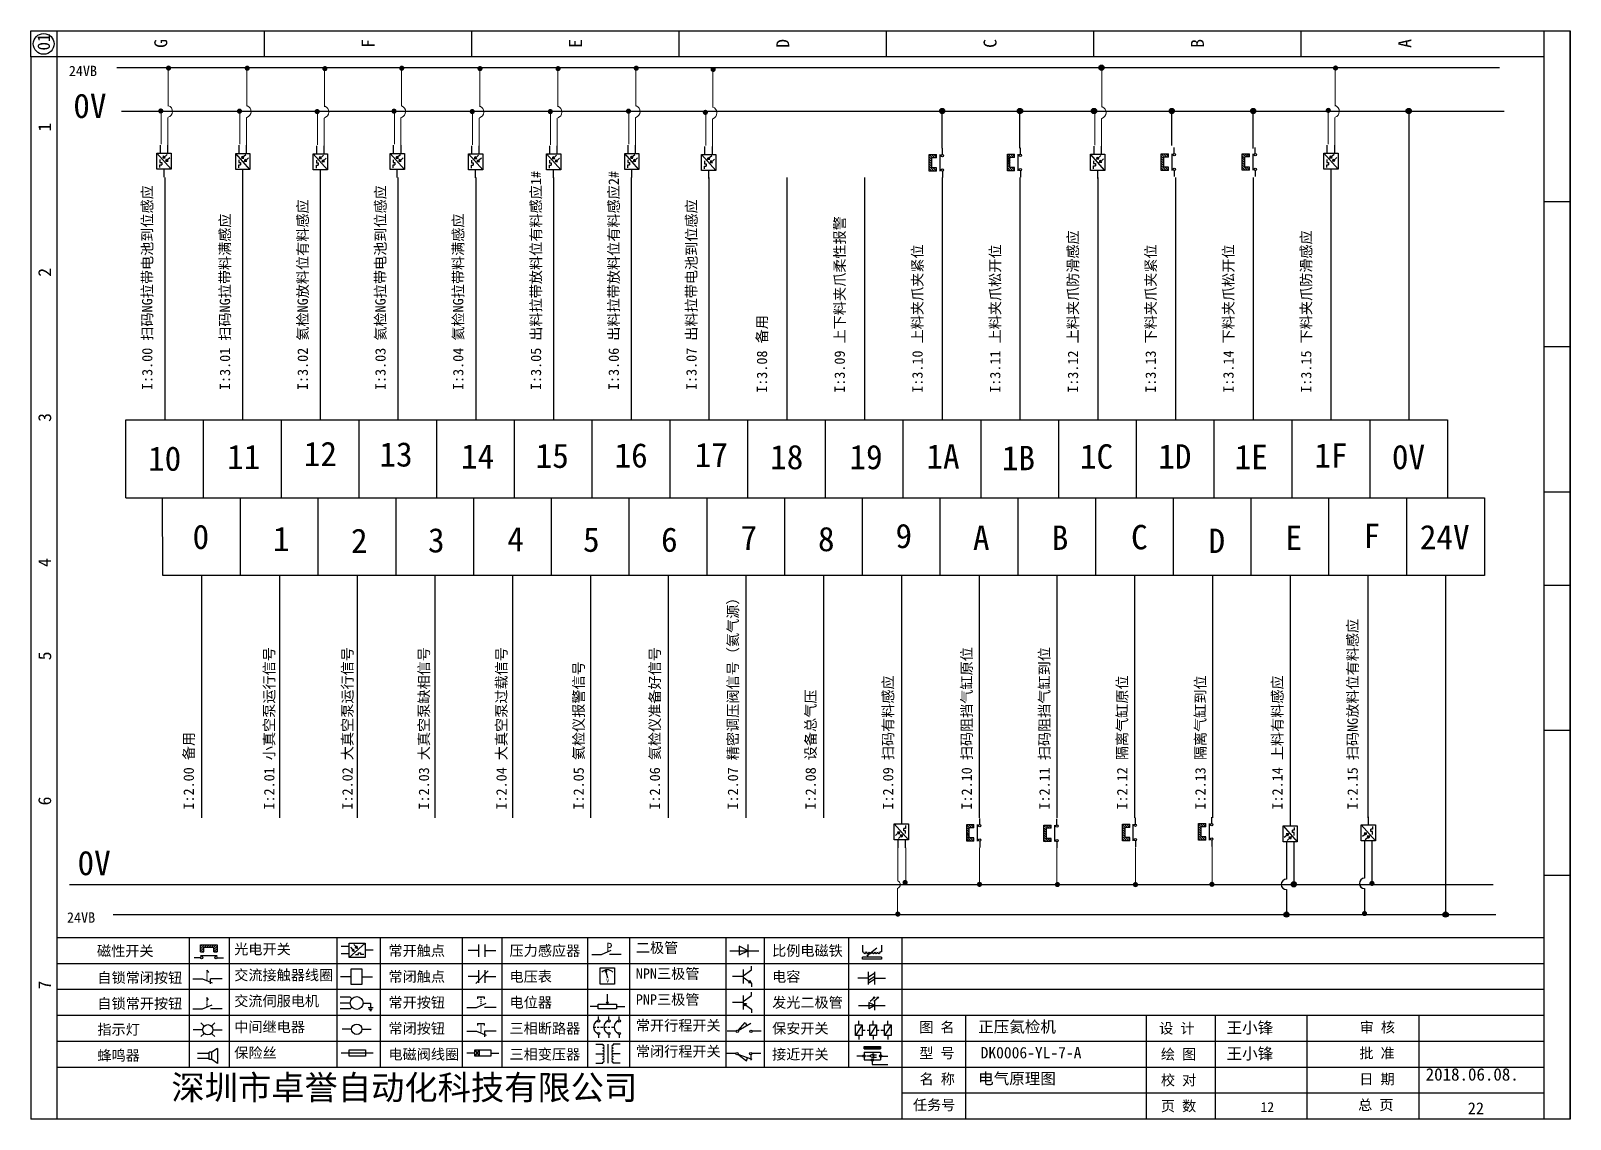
# Model space of a CAD drawing. Header units: millimetres. Extents: x 946 to 4507, y -1073 to 3239.
# Drawn here: x 1604 to 1901, y -208.3 to 1.7 of the extents above; entities that cross this region are included whole.
import ezdxf

# ---------------------------------------------------------------- set-up
doc = ezdxf.new("R2010")
doc.units = ezdxf.units.MM
doc.layers.add('1', color=3, linetype='Continuous', lineweight=20)
doc.layers.add('MISC', color=2, linetype='Continuous')
doc.styles.get("Standard").update_dxf_attribs({"font": ''})
doc.styles.add('样式 0', font='')
doc.styles.add('汉字', font='')
doc.styles.get('Standard').set_extended_font_data('SimSun')
doc.styles.get('样式 0').set_extended_font_data('KaiTi_GB2312')
doc.styles.get('汉字').set_extended_font_data('新宋体')

# ---------------------------------------------------------------- blocks, each defined once
blk = doc.blocks.new('磁性开关')
at = {"linetype": 'ByBlock'}
h = blk.add_hatch(dxfattribs=at)
h.set_pattern_fill('ANSI31', color=256, scale=0.1, style=0)
h.paths.add_polyline_path([(-1907.69, -775.29), (-1910.88, -775.29), (-1910.88, -776.69), (-1910.25, -776.69), (-1910.25, -775.79), (-1908.31, -775.79), (-1908.31, -776.69), (-1907.69, -776.69)])
for p, q in [((-1910.91, -777.81), (-1912.09, -777.81)), ((-1910.88, -776.69), (-1910.88, -775.29)), ((-1910.88, -775.29), (-1907.69, -775.29)), ((-1910.88, -776.69), (-1910.25, -776.69)), ((-1910.88, -777.39), (-1907.69, -777.39)), ((-1910.25, -776.69), (-1910.25, -775.79)), ((-1910.25, -775.79), (-1908.31, -775.79)), ((-1908.31, -776.69), (-1908.31, -775.79)), ((-1908.31, -776.69), (-1907.69, -776.69)), ((-1907.69, -775.29), (-1907.69, -776.69)), ((-1907.66, -777.81), (-1906.48, -777.81))]:
    blk.add_line(p, q, dxfattribs=at)
for centre in [(-1910.68, -777.81), (-1907.88, -777.81)]:
    blk.add_circle(centre, 0.225, dxfattribs=at)
blk = doc.blocks.new('*U206')
at = {"linetype": 'ByBlock'}
for p, q in [((-1909.23, -780.45), (-1909.23, -780.67)), ((-1909.23, -780.45), (-1908.92, -780.84)), ((-1909.23, -780.84), (-1909.23, -781.05)), ((-1911.92, -782.07), (-1910.06, -782.07)), ((-1910.06, -782.07), (-1908.18, -782.88)), ((-1909.23, -781.23), (-1909.23, -781.44)), ((-1909.23, -781.61), (-1909.23, -781.83)), ((-1909.23, -782), (-1909.23, -782.21)), ((-1909.23, -782.38), (-1909.23, -782.43)), ((-1908.52, -783.07), (-1908.52, -782.07)), ((-1906.25, -782.07), (-1908.52, -782.07))]:
    blk.add_line(p, q, dxfattribs=at)
blk = doc.blocks.new('*U207')
at = {"linetype": 'ByBlock'}
for p, q in [((-1911.92, -792.89), (-1910.06, -792.89)), ((-1910.06, -792.89), (-1908.18, -792.08)), ((-1908.88, -791.17), (-1909.23, -790.71)), ((-1909.23, -790.71), (-1909.23, -790.92)), ((-1909.23, -791.09), (-1909.23, -791.31)), ((-1909.23, -791.48), (-1909.23, -791.69)), ((-1909.23, -791.86), (-1909.23, -792.08)), ((-1909.23, -792.25), (-1909.23, -792.47)), ((-1906.25, -792.89), (-1908.52, -792.89))]:
    blk.add_line(p, q, dxfattribs=at)
blk = doc.blocks.new('蜂鸣器')
at = {"linetype": 'ByBlock'}
for p, q in [((-1907.17, -795.53), (-1908.25, -796.26)), ((-1907.17, -795.53), (-1907.17, -798.41)), ((-1908.8, -796.48), (-1911.01, -796.48)), ((-1908.8, -797.46), (-1911.01, -797.46)), ((-1908.25, -796.26), (-1908.8, -796.26)), ((-1908.8, -797.68), (-1908.8, -796.26)), ((-1908.25, -797.68), (-1908.8, -797.68)), ((-1908.25, -797.68), (-1908.25, -796.26)), ((-1907.17, -798.41), (-1908.25, -797.68))]:
    blk.add_line(p, q, dxfattribs=at)
blk = doc.blocks.new('指示灯')
at = {"linetype": 'ByBlock'}
for p, q in [((-1854.25, -776.92), (-1856.06, -776.92)), ((-1854.62, -775.59), (-1853.97, -776.23)), ((-1854.62, -778.25), (-1853.97, -777.61)), ((-1851.9, -775.59), (-1852.54, -776.23)), ((-1851.9, -778.25), (-1852.54, -777.61)), ((-1852.26, -776.92), (-1850.45, -776.92))]:
    blk.add_line(p, q, dxfattribs=at)
blk.add_circle((-1853.26, -776.92), 0.992, dxfattribs=at)
blk = doc.blocks.new('光电开关')
at = {"linetype": 'ByBlock'}
h = blk.add_hatch(dxfattribs=at)
h.set_pattern_fill('ANSI31', color=256, scale=0.01, style=0)
h.set_pattern_definition([(45, (0.172267, 0), (-0.0224506403, 0.0224506403), [])])
h.paths.add_polyline_path([(-1882.44, -776.34), (-1882.5, -775.91), (-1882.68, -776.07)])
h.paths.add_polyline_path([(-1882.44, -776.34), (-1882.68, -776.07), (-1882.86, -776.23)])
h.paths.add_polyline_path([(-1883.11, -776.45), (-1883.29, -776.61), (-1883.05, -776.88)])
h.paths.add_polyline_path([(-1883.29, -776.61), (-1883.47, -776.77), (-1883.05, -776.88)])
for p, q in [((-1884.01, -775.96), (-1885.56, -775.96)), ((-1884.01, -777.39), (-1885.56, -777.39)), ((-1880.91, -775.3), (-1884.01, -778.05)), ((-1883.75, -776.09), (-1883.05, -776.88)), ((-1883.11, -776.45), (-1883.47, -776.77)), ((-1883.05, -776.88), (-1883.47, -776.77)), ((-1883.14, -775.55), (-1882.44, -776.34)), ((-1883.05, -776.88), (-1883.11, -776.45)), ((-1882.5, -775.91), (-1882.86, -776.23)), ((-1882.44, -776.34), (-1882.86, -776.23)), ((-1882.78, -777.47), (-1882.23, -777.47)), ((-1882.44, -776.34), (-1882.5, -775.91)), ((-1882.23, -777.47), (-1882.23, -777.14)), ((-1882.23, -777.14), (-1881.78, -777.14)), ((-1881.78, -777.47), (-1881.78, -777.14)), ((-1881.23, -777.47), (-1881.78, -777.47)), ((-1879.37, -776.67), (-1880.91, -776.67))]:
    blk.add_line(p, q, dxfattribs=at)
blk.add_lwpolyline([(-1884.01, -775.3), (-1880.91, -775.3), (-1880.91, -778.05), (-1884.01, -778.05)], close=True, dxfattribs=at)
blk = doc.blocks.new('交流接触器线圈')
at = {"linetype": 'ByBlock'}
for p, q in [((-1880.82, -781.77), (-1882.87, -781.77)), ((-1878.72, -781.77), (-1876.67, -781.77))]:
    blk.add_line(p, q, dxfattribs=at)
blk.add_lwpolyline([(-1880.82, -780.28), (-1878.72, -780.28), (-1878.72, -783.26), (-1880.82, -783.26)], close=True, dxfattribs=at)
blk = doc.blocks.new('交流伺服电机')
at = {"linetype": 'ByBlock'}
for p, q in [((-1880.97, -785.75), (-1882.94, -785.75)), ((-1880.97, -786.85), (-1882.94, -786.85)), ((-1880.97, -785.75), (-1880.65, -786.03)), ((-1878.49, -786.85), (-1877.07, -786.85)), ((-1877.07, -786.85), (-1877.07, -787.72)), ((-1880.97, -787.94), (-1882.94, -787.94)), ((-1880.97, -787.94), (-1880.65, -787.67)), ((-1877.54, -787.72), (-1876.59, -787.72)), ((-1877.38, -788.01), (-1876.75, -788.01)), ((-1877.23, -788.29), (-1876.9, -788.29))]:
    blk.add_line(p, q, dxfattribs=at)
blk.add_circle((-1879.73, -786.85), 1.24, dxfattribs=at)
blk = doc.blocks.new('中间继电器')
at = {"linetype": 'ByBlock'}
for p, q in [((-1880.72, -791.92), (-1882.54, -791.92)), ((-1878.74, -791.92), (-1876.92, -791.92))]:
    blk.add_line(p, q, dxfattribs=at)
blk.add_circle((-1879.73, -791.92), 0.992, dxfattribs=at)
blk = doc.blocks.new('保险丝')
at = {"linetype": 'ByBlock'}
blk.add_line((-1882.72, -796.49), (-1876.55, -796.49), dxfattribs=at)
blk.add_lwpolyline([(-1881.2, -795.86), (-1878.06, -795.86), (-1878.06, -797.12), (-1881.2, -797.12)], close=True, dxfattribs=at)
blk = doc.blocks.new('常开按钮')
at = {"linetype": 'ByBlock'}
for p, q in [((-1910.06, -787.73), (-1908.18, -786.93)), ((-1909.9, -785.68), (-1908.56, -785.68)), ((-1909.9, -785.68), (-1909.9, -786.07)), ((-1909.23, -785.68), (-1909.23, -785.89)), ((-1909.23, -786.06), (-1909.23, -786.28)), ((-1909.23, -786.45), (-1909.23, -786.67)), ((-1909.23, -786.84), (-1909.23, -787.05)), ((-1908.56, -785.68), (-1908.56, -786.07)), ((-1911.92, -787.73), (-1910.06, -787.73)), ((-1909.23, -787.22), (-1909.23, -787.38)), ((-1906.25, -787.73), (-1908.52, -787.73))]:
    blk.add_line(p, q, dxfattribs=at)
blk = doc.blocks.new('常开触点')
at = {"linetype": 'ByBlock'}
for p, q in [((-1853.82, -782.99), (-1853.82, -780.56)), ((-1852.6, -782.99), (-1852.6, -780.56)), ((-1853.82, -781.77), (-1855.88, -781.77)), ((-1852.6, -781.77), (-1850.55, -781.77))]:
    blk.add_line(p, q, dxfattribs=at)
blk = doc.blocks.new('常闭触点')
at = {"linetype": 'ByBlock'}
for p, q in [((-1853.82, -786.77), (-1855.88, -786.77)), ((-1852.01, -785.66), (-1854.43, -788.1)), ((-1853.82, -787.99), (-1853.82, -785.56)), ((-1852.6, -787.99), (-1852.6, -785.56)), ((-1852.6, -786.77), (-1850.55, -786.77))]:
    blk.add_line(p, q, dxfattribs=at)
blk = doc.blocks.new('常闭按钮')
at = {"linetype": 'ByBlock'}
for p, q in [((-1856.13, -792.28), (-1854.28, -792.28)), ((-1854.28, -792.28), (-1852.4, -793.09)), ((-1854.11, -790.83), (-1852.77, -790.83)), ((-1854.11, -790.83), (-1854.11, -791.22)), ((-1853.44, -790.83), (-1853.44, -791.04)), ((-1853.44, -791.21), (-1853.44, -791.43)), ((-1853.44, -791.6), (-1853.44, -791.82)), ((-1853.44, -791.99), (-1853.44, -792.2)), ((-1853.44, -792.37), (-1853.44, -792.53)), ((-1852.77, -790.83), (-1852.77, -791.22)), ((-1850.47, -792.28), (-1852.73, -792.28)), ((-1852.73, -792.28), (-1852.73, -793.43))]:
    blk.add_line(p, q, dxfattribs=at)
blk = doc.blocks.new('电磁阀线圈')
at = {"linetype": 'ByBlock'}
for p, q in [((-1854.61, -795.92), (-1853.75, -797.16)), ((-1853.75, -795.92), (-1854.61, -797.16)), ((-1853.75, -795.92), (-1853.75, -797.16)), ((-1854.61, -796.54), (-1856.17, -796.54)), ((-1851.53, -796.54), (-1849.97, -796.54))]:
    blk.add_line(p, q, dxfattribs=at)
blk.add_lwpolyline([(-1854.61, -795.92), (-1851.53, -795.92), (-1851.53, -797.16), (-1854.61, -797.16)], close=True, dxfattribs=at)
blk = doc.blocks.new('电压表')
at = {"linetype": 'ByBlock'}
for p, q in [((-1814.84, -780.75), (-1814.91, -781.13)), ((-1814.6, -781.05), (-1814.91, -781.13)), ((-1814.84, -780.75), (-1814.46, -782.26)), ((-1814.84, -780.75), (-1814.6, -781.05))]:
    blk.add_line(p, q, dxfattribs=at)
blk.add_lwpolyline([(-1815.84, -780.34), (-1813.07, -780.34), (-1813.07, -783.49), (-1815.84, -783.49)], close=True, dxfattribs=at)
blk.add_arc((-1814.46, -782.26), 1.56, 46.8313, 133.1687, dxfattribs=at)
at = {"linetype": 'ByBlock', "insert": (-1814.7, -782.39), "char_height": 0.75, "width": 0.6768, "attachment_point": 1}
blk.add_mtext('V', dxfattribs=at)
blk = doc.blocks.new('电位器')
at = {"linetype": 'ByBlock'}
for p, q in [((-1814.45, -787.3), (-1814.62, -786.96)), ((-1814.62, -786.96), (-1814.27, -786.96)), ((-1814.45, -787.3), (-1814.45, -785.39)), ((-1814.45, -787.3), (-1814.27, -786.96)), ((-1816.21, -787.75), (-1817.79, -787.75)), ((-1812.68, -787.75), (-1811.1, -787.75))]:
    blk.add_line(p, q, dxfattribs=at)
blk.add_lwpolyline([(-1816.21, -787.3), (-1812.68, -787.3), (-1812.68, -788.2), (-1816.21, -788.2)], close=True, dxfattribs=at)
blk = doc.blocks.new('三相断路器')
at = {"linetype": 'ByBlock'}
for p, q in [((-1816.17, -790.33), (-1816.17, -789.7)), ((-1814.17, -790.33), (-1814.17, -789.7)), ((-1812.18, -790.33), (-1812.18, -789.7)), ((-1817.14, -791.74), (-1816.72, -791.74)), ((-1816.45, -791.74), (-1816.03, -791.74)), ((-1815.76, -791.74), (-1815.34, -791.74)), ((-1815.07, -791.74), (-1814.65, -791.74)), ((-1814.38, -791.74), (-1813.96, -791.74)), ((-1813.69, -791.74), (-1813.27, -791.74)), ((-1816.17, -793.19), (-1816.17, -793.83)), ((-1814.17, -793.19), (-1814.17, -793.83)), ((-1812.18, -793.19), (-1812.18, -793.83))]:
    blk.add_line(p, q, dxfattribs=at)
for centre in [(-1816.17, -790.55), (-1816.17, -792.98), (-1814.17, -790.55), (-1814.17, -792.98), (-1812.18, -790.55), (-1812.18, -792.98)]:
    blk.add_circle(centre, 0.219, dxfattribs=at)
for centre in [(-1815.81, -791.74), (-1813.82, -791.74), (-1811.83, -791.74)]:
    blk.add_arc(centre, 1.32, 115.5791, 244.4209, dxfattribs=at)
blk = doc.blocks.new('三相变压器')
at = {"linetype": 'ByBlock'}
for p, q in [((-1816.69, -795.03), (-1815.37, -795.03)), ((-1815.37, -795.03), (-1815.37, -795.24)), ((-1814.34, -798.7), (-1814.34, -795.04)), ((-1812, -795.03), (-1813.32, -795.03)), ((-1813.32, -795.03), (-1813.32, -795.24)), ((-1816.69, -796.87), (-1815.37, -796.87)), ((-1816.69, -798.71), (-1815.37, -798.71)), ((-1815.37, -798.71), (-1815.37, -798.5)), ((-1812, -796.87), (-1813.32, -796.87)), ((-1813.32, -798.71), (-1813.32, -798.5)), ((-1812, -798.71), (-1813.32, -798.71))]:
    blk.add_line(p, q, dxfattribs=at)
for centre, start, end in [((-1815.37, -795.51), 270, 90), ((-1815.37, -796.06), 270, 90), ((-1813.32, -795.51), 90, 270), ((-1813.32, -796.06), 90, 270), ((-1815.37, -796.6), 270, 90), ((-1815.37, -797.14), 270, 90), ((-1815.37, -797.68), 270, 90), ((-1815.37, -798.23), 270, 90), ((-1813.32, -796.6), 90, 270), ((-1813.32, -797.14), 90, 270), ((-1813.32, -797.68), 90, 270), ((-1813.32, -798.23), 90, 270)]:
    blk.add_arc(centre, 0.271, start, end, dxfattribs=at)
blk = doc.blocks.new('压力感应器')
at = {"linetype": 'ByBlock'}
for p, q in [((-1817.44, -777.73), (-1815.59, -777.73)), ((-1815.59, -777.73), (-1813.71, -776.93)), ((-1811.78, -777.73), (-1814.05, -777.73))]:
    blk.add_line(p, q, dxfattribs=at)
at = {"linetype": 'ByBlock', "insert": (-1814.65, -775.48), "char_height": 1.68, "width": 1.2242, "attachment_point": 1}
blk.add_mtext('{\\fNSimSun|b0|i0|c134|p49;P}', dxfattribs=at)
blk = doc.blocks.new('二极管')
at = {"linetype": 'ByBlock'}
for p, q in [((-1787.52, -776.77), (-1781.92, -776.77)), ((-1783.97, -776.77), (-1785.69, -775.9)), ((-1785.69, -775.9), (-1785.69, -777.65)), ((-1783.97, -776.77), (-1785.69, -777.65)), ((-1783.97, -777.99), (-1783.97, -775.56))]:
    blk.add_line(p, q, dxfattribs=at)
blk = doc.blocks.new('NPN三极管')
at = {"linetype": 'ByBlock'}
for p, q in [((-1785.73, -780.61), (-1785.73, -783.32)), ((-1785.73, -781.82), (-1784.15, -780.66)), ((-1784.15, -780.66), (-1784.15, -779.98)), ((-1785.73, -781.97), (-1787.81, -781.97)), ((-1785.73, -782.11), (-1784.15, -783.27)), ((-1784.41, -782.73), (-1784.74, -783.18)), ((-1784.15, -783.27), (-1784.74, -783.18)), ((-1784.15, -783.27), (-1784.41, -782.73)), ((-1784.15, -783.27), (-1784.15, -783.96))]:
    blk.add_line(p, q, dxfattribs=at)
blk = doc.blocks.new('PNP三极管')
at = {"linetype": 'ByBlock'}
for p, q in [((-1784.9, -786.74), (-1786.98, -786.74)), ((-1784.9, -785.38), (-1784.9, -788.09)), ((-1784.9, -786.59), (-1783.32, -785.43)), ((-1784.9, -786.88), (-1783.32, -788.04)), ((-1784.9, -786.88), (-1784.31, -786.97)), ((-1784.9, -786.88), (-1784.64, -787.42)), ((-1784.31, -786.97), (-1784.64, -787.42)), ((-1783.32, -785.43), (-1783.32, -784.75)), ((-1783.32, -788.04), (-1783.32, -788.73))]:
    blk.add_line(p, q, dxfattribs=at)
blk = doc.blocks.new('常开行程开关')
at = {"linetype": 'ByBlock'}
for p, q in [((-1786.29, -792.3), (-1788.01, -792.3)), ((-1785.89, -792.17), (-1784.52, -790.62)), ((-1785.89, -792.17), (-1783.43, -790.72)), ((-1784.52, -790.62), (-1784.19, -791.17)), ((-1781.48, -792.3), (-1783.21, -792.3))]:
    blk.add_line(p, q, dxfattribs=at)
for centre in [(-1786.07, -792.3), (-1783.42, -792.3)]:
    blk.add_circle(centre, 0.219, dxfattribs=at)
blk = doc.blocks.new('常闭行程开关')
at = {"linetype": 'ByBlock'}
for p, q in [((-1786.34, -796.62), (-1788.07, -796.62)), ((-1785.93, -796.72), (-1783.25, -797.7)), ((-1785.93, -796.72), (-1784.3, -798)), ((-1784.3, -798), (-1784.08, -797.4)), ((-1783.48, -796.84), (-1783.48, -797.85)), ((-1781.54, -796.62), (-1783.26, -796.62))]:
    blk.add_line(p, q, dxfattribs=at)
for centre in [(-1786.12, -796.62), (-1783.48, -796.62)]:
    blk.add_circle(centre, 0.219, dxfattribs=at)
blk = doc.blocks.new('电容')
at = {"linetype": 'ByBlock'}
for p, q in [((-1756.08, -782.99), (-1756.08, -780.56)), ((-1754.86, -780.79), (-1756.08, -781.55)), ((-1754.86, -782.99), (-1754.86, -780.56)), ((-1756.08, -781.77), (-1758.13, -781.77)), ((-1754.86, -781.44), (-1756.08, -782.2)), ((-1754.86, -781.99), (-1756.08, -782.75)), ((-1754.86, -781.77), (-1752.81, -781.77))]:
    blk.add_line(p, q, dxfattribs=at)
blk = doc.blocks.new('发光二极管')
at = {"linetype": 'ByBlock'}
for p, q in [((-1758.01, -786.77), (-1752.89, -786.77)), ((-1754.84, -786.77), (-1756.04, -786.16)), ((-1756.04, -786.16), (-1756.04, -787.39)), ((-1754.84, -786.77), (-1756.04, -787.39)), ((-1755.78, -785.92), (-1754.89, -785.14)), ((-1754.89, -785.14), (-1755.2, -785.22)), ((-1755.2, -785.22), (-1755.01, -785.43)), ((-1755.08, -785.92), (-1754.18, -785.14)), ((-1754.89, -785.14), (-1755.01, -785.43)), ((-1754.84, -787.63), (-1754.84, -785.92)), ((-1754.18, -785.14), (-1754.49, -785.22)), ((-1754.49, -785.22), (-1754.31, -785.43)), ((-1754.18, -785.14), (-1754.31, -785.43))]:
    blk.add_line(p, q, dxfattribs=at)
blk = doc.blocks.new('比例电磁阀')
at = {"linetype": 'ByBlock'}
for p, q in [((-1757.26, -775.38), (-1757.26, -776.71)), ((-1757.26, -776.71), (-1757.05, -776.71)), ((-1753.6, -777.73), (-1757.25, -777.73)), ((-1757.25, -778.13), (-1757.25, -777.73)), ((-1753.6, -778.13), (-1757.25, -778.13)), ((-1754.5, -775.98), (-1756.35, -777.44)), ((-1756.35, -777.44), (-1756.25, -777.25)), ((-1756.35, -777.44), (-1756.15, -777.38)), ((-1756.15, -777.38), (-1756.25, -777.25)), ((-1753.58, -776.71), (-1753.8, -776.71)), ((-1753.6, -777.73), (-1753.6, -778.13)), ((-1753.58, -775.38), (-1753.58, -776.71))]:
    blk.add_line(p, q, dxfattribs=at)
for centre in [(-1756.78, -776.71), (-1756.24, -776.71), (-1755.7, -776.71), (-1755.15, -776.71), (-1754.61, -776.71), (-1754.07, -776.71)]:
    blk.add_arc(centre, 0.271, 180, 0, dxfattribs=at)
blk = doc.blocks.new('保安开关')
at = {"linetype": 'ByBlock'}
for p, q in [((-1757.96, -790.79), (-1757.96, -789.97)), ((-1755.17, -790.79), (-1755.17, -789.97)), ((-1752.39, -790.79), (-1752.39, -789.97)), ((-1757.33, -790.79), (-1758.6, -792.81)), ((-1757.96, -792.81), (-1757.96, -793.62)), ((-1757.33, -791.8), (-1756.72, -791.8)), ((-1756.35, -791.8), (-1755.89, -791.8)), ((-1754.54, -790.79), (-1755.81, -792.81)), ((-1755.17, -792.81), (-1755.17, -793.62)), ((-1754.52, -791.8), (-1754.06, -791.8)), ((-1753.69, -791.8), (-1753.08, -791.8)), ((-1751.75, -790.79), (-1753.02, -792.81)), ((-1752.39, -792.81), (-1752.39, -793.62))]:
    blk.add_line(p, q, dxfattribs=at)
for points in [[(-1758.6, -790.79), (-1757.33, -790.79), (-1757.33, -792.81), (-1758.6, -792.81)], [(-1755.81, -790.79), (-1754.54, -790.79), (-1754.54, -792.81), (-1755.81, -792.81)], [(-1753.02, -790.79), (-1751.75, -790.79), (-1751.75, -792.81), (-1753.02, -792.81)]]:
    blk.add_lwpolyline(points, close=True, dxfattribs=at)
blk = doc.blocks.new('接近开关')
at = {"linetype": 'ByBlock'}
h = blk.add_hatch(dxfattribs=at)
h.set_pattern_fill('ANSI31', color=256, scale=0.01, style=0)
h.set_pattern_definition([(45, (-89.131516, -30.795668), (-0.0224506403, 0.0224506403), [])])
h.paths.add_polyline_path([(-1513.76, -1123.35), (-1513.76, -1122.85), (-1516.96, -1122.85), (-1516.96, -1123.35)])
for p, q in [((-1517.18, -1124.71), (-1518.36, -1124.71)), ((-1516.96, -1123.35), (-1516.96, -1122.85)), ((-1516.96, -1122.85), (-1513.76, -1122.85)), ((-1516.96, -1123.35), (-1513.76, -1123.35)), ((-1516.96, -1123.95), (-1513.76, -1123.95)), ((-1516.96, -1123.95), (-1516.96, -1125.47)), ((-1516.96, -1125.47), (-1513.76, -1125.47)), ((-1515.91, -1124.71), (-1516.45, -1124.71)), ((-1515.11, -1124.31), (-1515.91, -1124.71)), ((-1515.11, -1125.11), (-1515.91, -1124.71)), ((-1515.33, -1124.53), (-1515.17, -1124.53)), ((-1515.33, -1124.88), (-1515.17, -1124.88)), ((-1515.25, -1124.45), (-1515.25, -1124.61)), ((-1515.11, -1124.31), (-1515.11, -1125.11)), ((-1515.11, -1124.48), (-1514.58, -1124.48)), ((-1515.11, -1124.94), (-1514.58, -1124.94)), ((-1513.76, -1122.85), (-1513.76, -1123.35)), ((-1513.76, -1123.95), (-1513.76, -1125.47)), ((-1513.54, -1124.71), (-1512.36, -1124.71)), ((-1515.36, -1125.69), (-1515.36, -1126.36)), ((-1515.36, -1126.36), (-1512.36, -1126.36))]:
    blk.add_line(p, q, dxfattribs=at)
for centre in [(-1516.96, -1124.71), (-1515.36, -1125.47), (-1513.76, -1124.71)]:
    blk.add_circle(centre, 0.225, dxfattribs=at)

msp = doc.modelspace()

# ---------------------------------------------------------------- hatches: boundary and pattern name
at = {"lineweight": -2}
h = msp.add_hatch(color=0, dxfattribs=at)
edge = h.paths.add_edge_path()
edge.add_arc((1630.617, -5.497), 0.5, 0, 360)
h = msp.add_hatch(color=0, dxfattribs=at)
edge = h.paths.add_edge_path()
edge.add_arc((1645.799, -5.527), 0.5, 0, 360)
h = msp.add_hatch(color=0, dxfattribs=at)
edge = h.paths.add_edge_path()
edge.add_arc((1660.783, -5.606), 0.5, 0, 360)
h = msp.add_hatch(color=0, dxfattribs=at)
edge = h.paths.add_edge_path()
edge.add_arc((1675.609, -5.527), 0.5, 0, 360)
h = msp.add_hatch(color=0, dxfattribs=at)
edge = h.paths.add_edge_path()
edge.add_arc((1690.704, -5.606), 0.5, 0, 360)
h = msp.add_hatch(color=0, dxfattribs=at)
edge = h.paths.add_edge_path()
edge.add_arc((1705.767, -5.606), 0.5, 0, 360)
h = msp.add_hatch(color=0, dxfattribs=at)
edge = h.paths.add_edge_path()
edge.add_arc((1720.851, -5.525), 0.5, 0, 360)
h = msp.add_hatch(color=0, dxfattribs=at)
edge = h.paths.add_edge_path()
edge.add_arc((1735.677, -5.761), 0.5, 0, 360)
h = msp.add_hatch(color=0, dxfattribs=at)
edge = h.paths.add_edge_path()
edge.add_arc((1810.59, -5.421), 0.5, 0, 360)
h = msp.add_hatch(color=0, dxfattribs=at)
edge = h.paths.add_edge_path()
edge.add_arc((1855.765, -5.49), 0.5, 0, 360)
h = msp.add_hatch(color=0, dxfattribs=at)
edge = h.paths.add_edge_path()
edge.add_arc((1629.124, -13.784), 0.5, 0, 360)
h = msp.add_hatch(color=0, dxfattribs=at)
edge = h.paths.add_edge_path()
edge.add_arc((1644.306, -13.814), 0.5, 0, 360)
h = msp.add_hatch(color=0, dxfattribs=at)
edge = h.paths.add_edge_path()
edge.add_arc((1659.29, -13.893), 0.5, 0, 360)
h = msp.add_hatch(color=0, dxfattribs=at)
edge = h.paths.add_edge_path()
edge.add_arc((1674.117, -13.814), 0.5, 0, 360)
h = msp.add_hatch(color=0, dxfattribs=at)
edge = h.paths.add_edge_path()
edge.add_arc((1689.212, -13.893), 0.5, 0, 360)
h = msp.add_hatch(color=0, dxfattribs=at)
edge = h.paths.add_edge_path()
edge.add_arc((1704.275, -13.893), 0.5, 0, 360)
h = msp.add_hatch(color=0, dxfattribs=at)
edge = h.paths.add_edge_path()
edge.add_arc((1719.358, -13.812), 0.5, 0, 360)
h = msp.add_hatch(color=0, dxfattribs=at)
edge = h.paths.add_edge_path()
edge.add_arc((1734.185, -14.048), 0.5, 0, 360)
h = msp.add_hatch(color=0, dxfattribs=at)
edge = h.paths.add_edge_path()
edge.add_arc((1779.877, -13.784), 0.5, 0, 360)
h = msp.add_hatch(color=0, dxfattribs=at)
edge = h.paths.add_edge_path()
edge.add_arc((1794.877, -13.784), 0.5, 0, 360)
h = msp.add_hatch(color=0, dxfattribs=at)
edge = h.paths.add_edge_path()
edge.add_arc((1809.164, -13.784), 0.5, 0, 360)
h = msp.add_hatch(color=0, dxfattribs=at)
edge = h.paths.add_edge_path()
edge.add_arc((1824.164, -13.784), 0.5, 0, 360)
h = msp.add_hatch(color=0, dxfattribs=at)
edge = h.paths.add_edge_path()
edge.add_arc((1839.877, -13.784), 0.5, 0, 360)
h = msp.add_hatch(color=0, dxfattribs=at)
edge = h.paths.add_edge_path()
edge.add_arc((1854.364, -13.665), 0.5, 0, 360)
h = msp.add_hatch(color=0, dxfattribs=at)
edge = h.paths.add_edge_path()
edge.add_arc((1869.877, -13.784), 0.5, 0, 360)
h = msp.add_hatch(color=0, dxfattribs=at)
edge = h.paths.add_edge_path()
edge.add_arc((1772.716, -162.638), 0.5, 0, 360)
h = msp.add_hatch(color=0, dxfattribs=at)
edge = h.paths.add_edge_path()
edge.add_arc((1787.075, -162.996), 0.5, 0, 360)
h = msp.add_hatch(color=0, dxfattribs=at)
edge = h.paths.add_edge_path()
edge.add_arc((1802.106, -163.03), 0.5, 0, 360)
h = msp.add_hatch(color=0, dxfattribs=at)
edge = h.paths.add_edge_path()
edge.add_arc((1817.167, -163.042), 0.5, 0, 360)
h = msp.add_hatch(color=0, dxfattribs=at)
edge = h.paths.add_edge_path()
edge.add_arc((1831.915, -162.985), 0.5, 0, 360)
h = msp.add_hatch(color=0, dxfattribs=at)
edge = h.paths.add_edge_path()
edge.add_arc((1847.714, -162.996), 0.5, 0, 360)
h = msp.add_hatch(color=0, dxfattribs=at)
edge = h.paths.add_edge_path()
edge.add_arc((1862.791, -162.806), 0.5, 0, 360)
h = msp.add_hatch(color=0, dxfattribs=at)
edge = h.paths.add_edge_path()
edge.add_arc((1771.309, -168.725), 0.5, 0, 360)
h = msp.add_hatch(color=0, dxfattribs=at)
edge = h.paths.add_edge_path()
edge.add_arc((1846.289, -168.813), 0.5, 0, 360)
h = msp.add_hatch(color=0, dxfattribs=at)
edge = h.paths.add_edge_path()
edge.add_arc((1861.366, -168.624), 0.5, 0, 360)
h = msp.add_hatch(color=0, dxfattribs=at)
edge = h.paths.add_edge_path()
edge.add_arc((1877.002, -168.813), 0.5, 0, 360)

# ---------------------------------------------------------------- linework, layer by layer
at = {"linetype": 'ByBlock'}
for p, q in [((1604.039, 1.693), (1901.039, 1.693)), ((1604.039, -3.307), (1604.039, 1.693)), ((1609.039, 1.693), (1609.039, -208.307)), ((1901.039, 1.693), (1901.039, -208.307)), ((1901.039, -208.307), (1901.039, 1.693)), ((1604.039, -3.307), (1604.039, -188.307)), ((1896.039, -173.307), (1609.039, -173.307)), ((1896.039, -178.307), (1609.039, -178.307)), ((1896.039, -183.307), (1609.039, -183.307)), ((1604.039, -188.307), (1604.039, -208.307)), ((1896.039, -188.307), (1609.039, -188.307)), ((1896.039, -193.307), (1609.039, -193.307)), ((1896.039, -198.307), (1609.039, -198.307)), ((1896.039, -203.307), (1772.062, -203.307)), ((1901.039, -208.307), (1604.039, -208.307))]:
    msp.add_line(p, q, dxfattribs=at)
at = {"color": 0, "lineweight": -2}
for p, q in [((1620.664, -5.421), (1887.417, -5.421)), ((1621.548, -13.784), (1888.301, -13.784)), ((1779.877, -20.974), (1779.877, -13.784)), ((1794.877, -20.974), (1794.877, -13.784)), ((1824.164, -20.45), (1824.164, -13.784)), ((1839.877, -21.028), (1839.877, -13.784)), ((1869.877, -13.784), (1869.877, -73.39)), ((1629.877, -26.64), (1629.877, -73.39)), ((1644.877, -26.64), (1644.877, -73.39)), ((1659.877, -26.64), (1659.877, -73.39)), ((1674.877, -26.64), (1674.877, -73.39)), ((1689.877, -26.64), (1689.877, -73.39)), ((1704.877, -26.64), (1704.877, -73.39)), ((1719.877, -26.64), (1719.877, -73.39)), ((1734.877, -26.64), (1734.877, -73.39)), ((1749.877, -26.64), (1749.877, -73.39)), ((1764.877, -26.64), (1764.877, -73.39)), ((1779.877, -26.64), (1779.877, -73.39)), ((1794.877, -26.64), (1794.877, -73.39)), ((1809.877, -26.64), (1809.877, -73.39)), ((1824.877, -26.64), (1824.877, -73.39)), ((1839.877, -26.64), (1839.877, -73.39)), ((1854.877, -26.64), (1854.877, -73.39)), ((1862.377, -73.39), (1862.377, -88.39)), ((1622.377, -88.39), (1884.502, -88.39)), ((1644.502, -103.39), (1644.502, -88.39)), ((1659.502, -103.39), (1659.502, -88.39)), ((1674.502, -103.39), (1674.502, -88.39)), ((1689.502, -103.39), (1689.502, -88.39)), ((1704.502, -103.39), (1704.502, -88.39)), ((1719.502, -103.39), (1719.502, -88.39)), ((1734.502, -103.39), (1734.502, -88.39)), ((1749.502, -103.39), (1749.502, -88.39)), ((1764.502, -103.39), (1764.502, -88.39)), ((1779.502, -103.39), (1779.502, -88.39)), ((1794.502, -103.39), (1794.502, -88.39)), ((1809.502, -103.39), (1809.502, -88.39)), ((1824.502, -103.39), (1824.502, -88.39)), ((1839.502, -103.39), (1839.502, -88.39)), ((1854.502, -103.39), (1854.502, -88.39)), ((1869.502, -88.39), (1869.502, -88.39)), ((1869.502, -103.39), (1869.502, -88.39)), ((1637.002, -103.39), (1637.002, -150.141)), ((1652.002, -103.39), (1652.002, -150.141)), ((1667.002, -103.39), (1667.002, -150.141)), ((1682.002, -103.39), (1682.002, -150.141)), ((1697.002, -103.39), (1697.002, -150.141)), ((1712.002, -103.39), (1712.002, -150.141)), ((1727.002, -103.39), (1727.002, -150.141)), ((1742.002, -103.39), (1742.002, -150.141)), ((1757.002, -103.39), (1757.002, -150.141)), ((1772.002, -103.39), (1772.002, -150.141)), ((1787.002, -103.39), (1787.002, -150.141)), ((1802.002, -103.39), (1802.002, -150.141)), ((1817.002, -103.39), (1817.002, -150.141)), ((1832.002, -103.39), (1832.002, -150.141)), ((1847.002, -103.39), (1847.002, -150.141)), ((1862.002, -103.39), (1862.002, -150.141)), ((1877.002, -103.39), (1877.002, -168.813)), ((1846.289, -156.331), (1846.289, -161.996)), ((1847.714, -156.331), (1847.714, -162.996)), ((1861.366, -156.141), (1861.366, -161.806)), ((1862.791, -156.141), (1862.791, -162.806)), ((1611.491, -162.996), (1886.17, -162.996)), ((1846.289, -163.996), (1846.289, -168.813)), ((1861.366, -163.806), (1861.366, -168.624)), ((1619.943, -168.813), (1886.696, -168.813)), ((1634.618, -173.307), (1634.618, -198.307)), ((1642.295, -173.307), (1642.295, -198.307)), ((1663.085, -173.307), (1663.085, -198.307)), ((1671.438, -173.307), (1671.438, -198.307)), ((1687.293, -173.307), (1687.293, -198.307)), ((1694.941, -173.307), (1694.941, -198.307)), ((1711.434, -173.307), (1711.434, -198.307)), ((1719.536, -173.307), (1719.536, -198.307)), ((1738.155, -173.307), (1738.155, -198.307)), ((1745.514, -173.307), (1745.514, -198.307)), ((1761.824, -173.307), (1761.824, -198.307)), ((1772.062, -173.307), (1772.062, -208.222)), ((1784.384, -188.307), (1784.384, -208.222)), ((1819.254, -188.307), (1819.254, -208.307)), ((1832.519, -188.307), (1832.519, -208.307)), ((1850.21, -188.307), (1850.21, -208.307)), ((1871.822, -188.307), (1871.822, -208.307))]:
    msp.add_line(p, q, dxfattribs=at)
at = {"linetype": 'ByBlock'}
for points in [[(1649.039, 1.693), (1649.039, -3.307)], [(1689.039, 1.693), (1689.039, -3.307)], [(1729.039, 1.693), (1729.039, -3.307)], [(1769.039, 1.693), (1769.039, -3.307)], [(1809.039, 1.693), (1809.039, -3.307)], [(1849.039, 1.693), (1849.039, -3.307)], [(1896.039, -208.307), (1896.039, 1.693)], [(1896.039, -3.307), (1604.039, -3.307)], [(1901.039, -31.307), (1896.039, -31.307)], [(1901.039, -59.307), (1896.039, -59.307)], [(1901.039, -87.307), (1896.039, -87.307)], [(1901.039, -105.307), (1896.039, -105.307)], [(1901.039, -133.307), (1896.039, -133.307)], [(1901.039, -161.307), (1896.039, -161.307)]]:
    msp.add_lwpolyline(points, dxfattribs=at)
at = {"color": 0, "lineweight": -2}
for points in [[(1622.377, -73.39), (1637.377, -73.39)], [(1622.377, -88.39), (1622.377, -73.39)], [(1637.377, -73.39), (1652.377, -73.39)], [(1637.377, -88.39), (1637.377, -73.39)], [(1652.377, -73.39), (1667.377, -73.39)], [(1652.377, -88.39), (1652.377, -73.39)], [(1667.377, -73.39), (1682.377, -73.39)], [(1667.377, -88.39), (1667.377, -73.39)], [(1682.377, -73.39), (1697.377, -73.39)], [(1682.377, -88.39), (1682.377, -73.39)], [(1697.377, -73.39), (1712.377, -73.39)], [(1697.377, -88.39), (1697.377, -73.39)], [(1712.377, -73.39), (1727.377, -73.39)], [(1712.377, -88.39), (1712.377, -73.39)], [(1727.377, -73.39), (1742.377, -73.39)], [(1727.377, -88.39), (1727.377, -73.39)], [(1742.377, -73.39), (1757.377, -73.39)], [(1742.377, -88.39), (1742.377, -73.39)], [(1757.377, -73.39), (1772.377, -73.39)], [(1757.377, -88.39), (1757.377, -73.39)], [(1772.377, -73.39), (1787.377, -73.39)], [(1772.377, -88.39), (1772.377, -73.39)], [(1787.377, -73.39), (1802.377, -73.39)], [(1787.377, -88.39), (1787.377, -73.39)], [(1802.377, -73.39), (1817.377, -73.39)], [(1802.377, -88.39), (1802.377, -73.39)], [(1817.377, -73.39), (1832.377, -73.39)], [(1817.377, -88.39), (1817.377, -73.39)], [(1832.377, -73.39), (1847.377, -73.39)], [(1832.377, -88.39), (1832.377, -73.39)], [(1847.377, -73.39), (1862.377, -73.39)], [(1847.377, -88.39), (1847.377, -73.39)], [(1862.377, -73.39), (1877.377, -73.39), (1877.377, -88.39)], [(1644.502, -103.39), (1629.502, -103.39), (1629.466, -88.39)], [(1884.502, -88.39), (1884.502, -103.39), (1869.502, -103.39)], [(1659.502, -103.39), (1644.502, -103.39)], [(1674.502, -103.39), (1659.502, -103.39)], [(1689.502, -103.39), (1674.502, -103.39)], [(1704.502, -103.39), (1689.502, -103.39)], [(1719.502, -103.39), (1704.502, -103.39)], [(1734.502, -103.39), (1719.502, -103.39)], [(1749.502, -103.39), (1734.502, -103.39)], [(1764.502, -103.39), (1749.502, -103.39)], [(1779.502, -103.39), (1764.502, -103.39)], [(1794.502, -103.39), (1779.502, -103.39)], [(1809.502, -103.39), (1794.502, -103.39)], [(1824.502, -103.39), (1809.502, -103.39)], [(1839.502, -103.39), (1824.502, -103.39)], [(1854.502, -103.39), (1839.502, -103.39)], [(1869.502, -103.39), (1854.502, -103.39)]]:
    msp.add_lwpolyline(points, dxfattribs=at)
at = {"linetype": 'ByBlock'}
msp.add_circle((1606.527, -0.834), 2, dxfattribs=at)
at = {"color": 0, "lineweight": -2}
for centre in [(1810.59, -5.421), (1779.877, -13.784), (1794.877, -13.784), (1809.164, -13.784), (1824.164, -13.784), (1839.877, -13.784), (1869.877, -13.784), (1847.714, -162.996), (1846.289, -168.813), (1877.002, -168.813)]:
    msp.add_circle(centre, 0.5, dxfattribs=at)
for centre in [(1846.289, -162.996), (1861.366, -162.806)]:
    msp.add_arc(centre, 1, 90, 270, dxfattribs=at)
at = {"layer": '1', "color": 7, "linetype": 'Continuous', "lineweight": 13}
for p, q in [((1630.554, -12.85), (1630.554, -5.342)), ((1645.736, -12.88), (1645.736, -5.372)), ((1660.72, -12.959), (1660.72, -5.45)), ((1675.547, -12.88), (1675.547, -5.372)), ((1690.642, -12.959), (1690.642, -5.451)), ((1705.705, -12.959), (1705.705, -5.451)), ((1720.788, -12.878), (1720.788, -5.369)), ((1735.615, -13.114), (1735.615, -5.606)), ((1810.686, -13.066), (1810.686, -5.557)), ((1855.687, -12.843), (1855.687, -5.334)), ((1629.187, -20.177), (1629.187, -13.624)), ((1644.37, -20.207), (1644.37, -13.654)), ((1659.354, -20.285), (1659.354, -13.732)), ((1674.18, -20.207), (1674.18, -13.654)), ((1689.275, -20.286), (1689.275, -13.733)), ((1704.338, -20.286), (1704.338, -13.733)), ((1719.422, -20.204), (1719.422, -13.651)), ((1734.248, -20.441), (1734.248, -13.888)), ((1809.32, -20.392), (1809.32, -13.84)), ((1854.32, -20.169), (1854.32, -13.617)), ((1630.47, -15.031), (1630.47, -20.336)), ((1645.652, -15.061), (1645.652, -20.365)), ((1660.636, -15.14), (1660.636, -20.444)), ((1675.462, -15.061), (1675.462, -20.365)), ((1690.557, -15.14), (1690.557, -20.444)), ((1705.62, -15.14), (1705.62, -20.444)), ((1720.704, -15.058), (1720.704, -20.363)), ((1735.53, -15.295), (1735.53, -20.599)), ((1810.602, -15.247), (1810.602, -20.551)), ((1855.603, -15.024), (1855.603, -20.328)), ((1771.286, -156.014), (1771.286, -162.407)), ((1772.881, -155.927), (1772.881, -162.393)), ((1787.052, -155.927), (1787.052, -163.001)), ((1801.997, -155.978), (1801.997, -162.75)), ((1817.16, -155.885), (1817.16, -162.716)), ((1831.975, -155.65), (1831.975, -162.724)), ((1771.275, -163.775), (1771.275, -168.509))]:
    msp.add_line(p, q, dxfattribs=at)
for centre, radius, start, end in [((1630.168, -13.869), 1.191, 288.29367, 69.18591), ((1645.35, -13.899), 1.191, 288.29367, 69.18591), ((1660.335, -13.978), 1.191, 288.29367, 69.18591), ((1675.161, -13.899), 1.191, 288.29367, 69.18591), ((1690.256, -13.978), 1.191, 288.29367, 69.18591), ((1705.319, -13.978), 1.191, 288.29367, 69.18591), ((1720.403, -13.897), 1.191, 288.29367, 69.18591), ((1735.229, -14.133), 1.191, 288.29367, 69.18591), ((1810.301, -14.085), 1.191, 288.29367, 69.18591), ((1855.301, -13.862), 1.191, 288.29367, 69.18591), ((1771.029, -163.028), 0.771, 286.58741, 70.54551)]:
    msp.add_arc(centre, radius, start, end, dxfattribs=at)

# ---------------------------------------------------------------- block references
at = {"linetype": 'ByBlock'}
for name, p, rotation in [('光电开关', (2406.434, -1905.933), 270), ('光电开关', (2421.616, -1905.963), 270), ('光电开关', (2436.6, -1906.042), 270), ('光电开关', (2451.426, -1905.963), 270), ('光电开关', (2466.521, -1906.042), 270), ('光电开关', (2481.584, -1906.042), 270), ('光电开关', (2496.668, -1905.961), 270), ('光电开关', (2511.494, -1906.197), 270), ('光电开关', (2586.566, -1906.149), 270), ('光电开关', (2631.567, -1905.926), 270), ('磁性开关', (1002.103, 1885.498), 90), ('磁性开关', (1017.155, 1885.572), 90), ('磁性开关', (1046.847, 1885.643), 90), ('磁性开关', (1062.471, 1885.662), 90), ('光电开关', (995.33, 1729.582), 90), ('磁性开关', (1009.316, 1756.221), 90), ('磁性开关', (1024.205, 1756.13), 90), ('磁性开关', (1039.358, 1756.305), 90), ('磁性开关', (1054.059, 1756.422), 90), ('光电开关', (1070.328, 1729.225), 90), ('光电开关', (1085.405, 1729.415), 90)]:
    msp.add_blockref(name, p, dxfattribs=dict(at, rotation=rotation))
for name, p in [('磁性开关', (3547.681, 600.653)), ('光电开关', (3549.491, 600.962)), ('常开触点', (3544.306, 605.99)), ('压力感应器', (3529.745, 601.209)), ('二极管', (3526.407, 600.967)), ('比例电磁阀', (3521.751, 600.674)), ('*U206', (3547.227, 600.87)), ('交流接触器线圈', (3546.652, 600.962)), ('常闭触点', (3544.306, 605.99)), ('电压表', (3529.745, 601.209)), ('NPN三极管', (3527.233, 601.196)), ('电容', (3521.751, 600.674)), ('PNP三极管', (3526.407, 600.967)), ('*U207', (3547.227, 605.87)), ('交流伺服电机', (3546.652, 600.962)), ('常开按钮', (3600.092, 600.99)), ('电位器', (3529.745, 601.209)), ('发光二极管', (3521.751, 600.385)), ('指示灯', (3491.442, 585.87)), ('中间继电器', (3546.652, 600.962)), ('常闭按钮', (3544.306, 600.99)), ('三相断路器', (3529.745, 601.209)), ('常开行程开关', (3526.407, 600.967)), ('保安开关', (3521.751, 600.674)), ('蜂鸣器', (3547.227, 600.87)), ('保险丝', (3546.652, 600.962)), ('电磁阀线圈', (3544.306, 600.99)), ('三相变压器', (3529.745, 601.209)), ('常闭行程开关', (3526.407, 600.967)), ('接近开关', (3281.752, 928.591))]:
    msp.add_blockref(name, p, dxfattribs=at)

# ---------------------------------------------------------------- texts
at = {"linetype": 'ByBlock', "attachment_point": 1, "rotation": 90}
for s, insert, char_height, width in [('{\\fKaiTi_GB2312|b0|i0|c134|p0;01}', (1605.328, -2.108), 2.4, 60.2542), ('{\\fKaiTi_GB2312|b0|i0|c134|p0;C}', (1787.868, -1.599), 2.5, 5), ('{\\fKaiTi_GB2312|b0|i0|c134|p0;A}', (1867.868, -1.599), 2.5, 5), ('{\\fKaiTi_GB2312|b0|i0|c134|p0;G}', (1627.868, -1.599), 2.5, 5), ('{\\fKaiTi_GB2312|b0|i0|c134|p0;F}', (1667.868, -1.599), 2.5, 5), ('{\\fKaiTi_GB2312|b0|i0|c134|p0;E}', (1707.868, -1.599), 2.5, 5), ('{\\fKaiTi_GB2312|b0|i0|c134|p0;D}', (1747.868, -1.599), 2.5, 5), ('{\\fKaiTi_GB2312|b0|i0|c134|p0;B}', (1827.868, -1.599), 2.5, 5), ('{\\fKaiTi_GB2312|b0|i0|c134|p49;1}', (1605.467, -17.762), 2.5, 11.7517), ('{\\fKaiTi_GB2312|b0|i0|c134|p49;2}', (1605.467, -45.762), 2.5, 11.7517), ('{\\fKaiTi_GB2312|b0|i0|c134|p49;3}', (1605.467, -73.762), 2.5, 11.7517), ('{\\fKaiTi_GB2312|b0|i0|c134|p49;4}', (1605.467, -101.762), 2.5, 11.7517), ('{\\fKaiTi_GB2312|b0|i0|c134|p49;5}', (1605.467, -119.762), 2.5, 11.7517), ('{\\fKaiTi_GB2312|b0|i0|c134|p49;6}', (1605.467, -147.762), 2.5, 11.7517), ('{\\fKaiTi_GB2312|b0|i0|c134|p49;7}', (1605.467, -183.269), 2.5, 11.7517)]:
    msp.add_mtext(s, dxfattribs=dict(at, insert=insert, char_height=char_height, width=width))
at = {"color": 0, "lineweight": -2, "attachment_point": 1}
for s, insert, char_height, width in [('0V', (1612.243, -10.424), 4.7064, 14.27309), ('10', (1626.666, -78.492), 4.7064, 7.20347), ('11', (1641.919, -78.173), 4.7064, 7.20347), ('12', (1656.707, -77.582), 4.7064, 7.20347), ('13', (1671.3, -77.676), 4.7064, 7.20347), ('14', (1687.036, -78.062), 4.7064, 7.20347), ('15', (1701.441, -77.93), 4.7064, 7.20347), ('16', (1716.661, -77.865), 4.7064, 7.20347), ('17', (1732.129, -77.778), 4.7064, 7.20347), ('18', (1746.677, -78.19), 4.7064, 7.20347), ('19', (1761.98, -78.183), 4.7064, 7.20347), ('1A', (1776.837, -78.08), 4.7064, 7.20347), ('1B', (1791.385, -78.39), 4.7064, 7.20347), ('1C', (1806.449, -78.08), 4.7064, 7.20347), ('1D', (1821.548, -78.079), 4.7064, 7.20347), ('1E', (1836.302, -78.182), 4.7064, 7.20347), ('1F', (1851.676, -77.873), 4.7064, 7.20347), ('0V', (1866.637, -78.182), 4.7064, 7.20347), ('0', (1635.251, -93.589), 4.706, 7.20347), ('1', (1650.748, -93.994), 4.706, 7.20347), ('2', (1665.81, -94.352), 4.706, 7.20347), ('3', (1680.671, -94.248), 4.706, 7.20347), ('4', (1695.972, -94.009), 4.706, 7.20347), ('5', (1710.578, -94.128), 4.706, 7.20347), ('6', (1725.64, -94.128), 4.706, 7.20347), ('7', (1740.967, -93.769), 4.706, 7.20347), ('8', (1755.909, -94.008), 4.706, 7.20347), ('9', (1770.868, -93.411), 4.706, 7.20347), ('A', (1785.81, -93.769), 4.706, 7.20347), ('B', (1801.016, -93.764), 4.706, 7.20347), ('C', (1816.317, -93.645), 4.706, 7.20347), ('D', (1831.259, -94.361), 4.706, 7.20347), ('E', (1846.11, -93.762), 4.706, 7.20347), ('F', (1861.172, -93.404), 4.706, 7.20347), ('24V', (1872.027, -93.643), 4.7064, 7.20347), ('0V', (1613.06, -156.516), 4.7064, 14.27309), ('深圳市卓誉自动化科技有限公司', (1631.172, -199.835), 4.70644, 96.11383)]:
    msp.add_mtext(s, dxfattribs=dict(at, insert=insert, char_height=char_height, width=width))
at = {"color": 0, "lineweight": -2, "char_height": 2, "width": 71.79445, "attachment_point": 1, "rotation": 90}
for s, insert in [('I:3.05 出料拉带放料位有料感应1#', (1700.494, -67.624)), ('{\\C256;I:3.06 出料拉带放料位有料感应2#}', (1715.494, -67.624)), ('{\\C256;I:3.00 扫码NG拉带电池到位感应}', (1625.494, -67.624)), ('{\\C256;I:3.03 氦检NG拉带电池到位感应}', (1670.494, -67.624)), ('{\\C256;I:3.02 氦检NG放料位有料感应}', (1655.494, -67.624)), ('{\\C256;I:3.07 出料拉带电池到位感应}', (1730.494, -67.624)), ('{\\C256;I:3.01 扫码NG拉带料满感应}', (1640.494, -67.624)), ('{\\C256;I:3.04 氦检NG拉带料满感应}', (1685.494, -67.624)), ('{\\C256;I:3.09 上下料夹爪柔性报警}', (1759.095, -68.154)), ('{\\C256;I:3.12 上料夹爪防滑感应}', (1804.095, -68.154)), ('{\\C256;I:3.15 下料夹爪防滑感应}', (1849.095, -68.154)), ('{\\C256;I:3.10 上料夹爪夹紧位}', (1774.095, -68.154)), ('{\\C256;I:3.11 上料夹爪松开位}', (1789.095, -68.154)), ('I:3.13 下料夹爪夹紧位', (1819.095, -68.154)), ('{\\C256;I:3.14 下料夹爪松开位}', (1834.095, -68.154)), ('{\\C256;I:3.08 备用}', (1744.095, -68.154)), ('{\\C256;I:2.07 精密调压阀信号（氦气源）}', (1738.493, -148.564)), ('{\\C256;I:2.15 扫码NG放料位有料感应}', (1858.05, -148.564)), ('{\\C256;I:2.01 小真空泵运行信号}', (1649.031, -148.564)), ('{\\C256;I:2.02 大真空泵运行信号}', (1664.12, -148.564)), ('{\\C256;I:2.03 大真空泵缺相信号}', (1678.88, -148.564)), ('{\\C256;I:2.04 大真空泵过载信号}', (1693.836, -148.564)), ('{\\C256;I:2.06 氦检仪准备好信号}', (1723.431, -148.564)), ('{\\C256;I:2.10 扫码阻挡气缸原位}', (1783.6, -148.564)), ('{\\C256;I:2.11 扫码阻挡气缸到位}', (1798.596, -148.564)), ('{\\C256;I:2.05 氦检仪报警信号}', (1708.73, -148.564)), ('{\\C256;I:2.09 扫码有料感应}', (1768.428, -148.564)), ('{\\C256;I:2.12 隔离气缸原位}', (1813.592, -148.564)), ('{\\C256;I:2.13 隔离气缸到位}', (1828.682, -148.564)), ('{\\C256;I:2.14 上料有料感应}', (1843.54, -148.564)), ('{\\C256;I:2.08 设备总气压}', (1753.486, -148.564)), ('{\\C256;I:2.00 备用}', (1633.502, -148.564))]:
    msp.add_mtext(s, dxfattribs=dict(at, insert=insert))
at = {"char_height": 2, "attachment_point": 1, "style": '汉字'}
for s, insert in [('{\\fKaiTi_GB2312|b0|i0|c134|p49;磁性开关}', (1616.813, -174.836)), ('{\\fKaiTi_GB2312|b0|i0|c134|p49;光电开关}', (1643.289, -174.498)), ('{\\fKaiTi_GB2312|b0|i0|c134|p49;常开触点}', (1673.043, -174.785)), ('{\\fKaiTi_GB2312|b0|i0|c134|p49;压力感应器}', (1696.402, -174.776)), ('{\\fKaiTi_GB2312|b0|i0|c134|p49;二极管}', (1720.769, -174.214)), ('{\\fKaiTi_GB2312|b0|i0|c134|p49;比例电磁铁}', (1747.057, -174.786)), ('{\\fKaiTi_GB2312|b0|i0|c134|p49;自锁常闭按钮}', (1616.895, -179.992)), ('{\\fKaiTi_GB2312|b0|i0|c134|p49;交流接触器线圈}', (1643.289, -179.498)), ('{\\fKaiTi_GB2312|b0|i0|c134|p49;常闭触点}', (1673.043, -179.785)), ('{\\fKaiTi_GB2312|b0|i0|c134|p49;电压表}', (1696.402, -179.776)), ('{\\fKaiTi_GB2312|b0|i0|c134|p49;NPN三极管}', (1720.769, -179.214)), ('{\\fKaiTi_GB2312|b0|i0|c134|p49;电容}', (1747.057, -179.786)), ('{\\fKaiTi_GB2312|b0|i0|c134|p49;PNP三极管}', (1720.769, -184.214)), ('{\\fKaiTi_GB2312|b0|i0|c134|p49;自锁常开按钮}', (1616.895, -184.992)), ('{\\fKaiTi_GB2312|b0|i0|c134|p49;交流伺服电机}', (1643.289, -184.498)), ('{\\fKaiTi_GB2312|b0|i0|c134|p49;常开按钮}', (1673.043, -184.785)), ('{\\fKaiTi_GB2312|b0|i0|c134|p49;电位器}', (1696.402, -184.776)), ('{\\fKaiTi_GB2312|b0|i0|c134|p49;发光二极管}', (1747.057, -184.786)), ('{\\fKaiTi_GB2312|b0|i0|c134|p49;指示灯}', (1616.895, -189.992)), ('{\\fKaiTi_GB2312|b0|i0|c134|p49;中间继电器}', (1643.289, -189.498)), ('{\\fKaiTi_GB2312|b0|i0|c134|p49;常闭按钮}', (1673.043, -189.785)), ('{\\fKaiTi_GB2312|b0|i0|c134|p49;三相断路器}', (1696.402, -189.776)), ('{\\fKaiTi_GB2312|b0|i0|c134|p49;常开行程开关}', (1720.769, -189.214)), ('{\\fKaiTi_GB2312|b0|i0|c134|p49;保安开关}', (1747.057, -189.786)), ('{\\fKaiTi_GB2312|b0|i0|c134|p0;图 名}', (1775.457, -189.551)), ('{\\fKaiTi_GB2312|b0|i0|c134|p0;设 计}', (1821.745, -189.767)), ('{\\fKaiTi_GB2312|b0|i0|c134|p0;审 核}', (1860.424, -189.557)), ('{\\fKaiTi_GB2312|b0|i0|c134|p49;蜂鸣器}', (1616.895, -194.992)), ('{\\fKaiTi_GB2312|b0|i0|c134|p49;保险丝}', (1643.289, -194.498)), ('{\\fKaiTi_GB2312|b0|i0|c134|p49;电磁阀线圈}', (1673.043, -194.785)), ('{\\fKaiTi_GB2312|b0|i0|c134|p49;三相变压器}', (1696.402, -194.776)), ('{\\fKaiTi_GB2312|b0|i0|c134|p49;常闭行程开关}', (1720.769, -194.214)), ('{\\fKaiTi_GB2312|b0|i0|c134|p49;接近开关}', (1747.057, -194.786)), ('{\\fKaiTi_GB2312|b0|i0|c134|p0;型 号}', (1775.457, -194.551)), ('{\\fKaiTi_GB2312|b0|i0|c134|p0;绘 图}', (1822.073, -194.767)), ('{\\fKaiTi_GB2312|b0|i0|c134|p0;批 准}', (1860.354, -194.557)), ('{\\fKaiTi_GB2312|b0|i0|c134|p0;名 称}', (1775.508, -199.551)), ('{\\fKaiTi_GB2312|b0|i0|c134|p0;校 对}', (1822.073, -199.767)), ('{\\fKaiTi_GB2312|b0|i0|c134|p0;日 期}', (1860.354, -199.557)), ('{\\fKaiTi_GB2312|b0|i0|c134|p0;任务号}', (1774.238, -204.557)), ('{\\fKaiTi_GB2312|b0|i0|c134|p0;页 数}', (1822.073, -204.767)), ('{\\fKaiTi_GB2312|b0|i0|c134|p0;总 页}', (1860.126, -204.557))]:
    msp.add_mtext(s, dxfattribs=dict(at, insert=insert))
at = {"char_height": 2.2, "width": 75.3177, "attachment_point": 1, "style": '汉字'}
for s, insert in [('正压氦检机', (1786.81, -189.366)), ('{\\fKaiTi_GB2312|b0|i0|c134|p49;DK0006-YL-7-A}', (1787.288, -194.366))]:
    msp.add_mtext(s, dxfattribs=dict(at, insert=insert))
at = {"attachment_point": 1}
for s, insert, char_height, width in [('王小锋', (1834.739, -189.553), 2.2, 75.3177), ('王小锋', (1834.739, -194.553), 2.2, 75.3177), ('{\\fKaiTi_GB2312|b0|i0|c134|p49;2018.06.08.}', (1873.155, -198.458), 2.4, 72.30504), ('{\\fKaiTi_GB2312|b0|i0|c134|p49;电气原理图}', (1786.805, -199.359), 2.2, 75.3177), ('{\\fKaiTi_GB2312|b0|i0|c134|p49;12}', (1841.303, -205.005), 1.92, 75.3177), ('{\\fKaiTi_GB2312|b0|i0|c134|p49;22}', (1881.274, -205.052), 2.304, 90.38124)]:
    msp.add_mtext(s, dxfattribs=dict(at, insert=insert, char_height=char_height, width=width))
at = {"layer": 'MISC', "color": 0, "char_height": 2, "width": 5.01683, "attachment_point": 1, "style": '样式 0'}
for insert in [(1611.378, -5.056), (1611.016, -168.387)]:
    msp.add_mtext('24VB', dxfattribs=dict(at, insert=insert))

doc.saveas('drawing.dxf')
